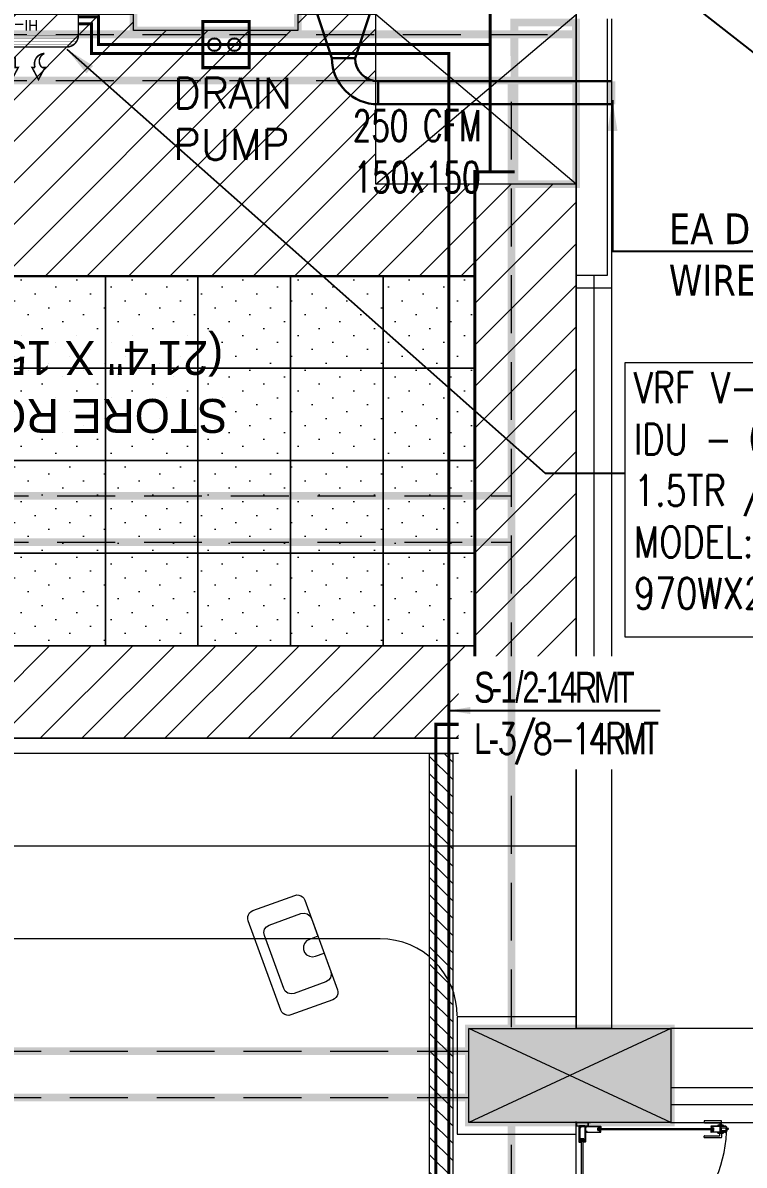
# Model space of a CAD drawing. Header units: millimetres. Extents: x -81374 to 485233, y -39075 to 157313.
# Drawn here: x 45495 to 50171, y 4275 to 11680 of the extents above; entities that cross this region are included whole.
import ezdxf
from ezdxf.enums import TextEntityAlignment as Align

# ---------------------------------------------------------------- set-up
doc = ezdxf.new("R2010")
doc.units = ezdxf.units.MM
doc.linetypes.add('CENTER', pattern=[2, 1.25, -0.25, 0.25, -0.25])
doc.linetypes.add('HIDDEN', pattern=[0.375, 0.25, -0.125])
for name, color, linetype in [('2', 7, 'Continuous'), ('ceilings', 253, 'Continuous'), ('CEN', 252, 'CENTER'), ('Hatch 01_UC', 7, 'Continuous'), ('HVAC-TEXT', 7, 'Continuous'), ('M HVAC DRAIN PIPE', 8, 'Continuous'), ('M-HVAC ELLIPTICAL DUCT', 6, 'Continuous'), ('M-HVAC VRV PIPE', 152, 'Continuous'), ('M-HVAC-SUPPLY AIR DUCT', 4, 'Continuous'), ('M-HVAC-TEXT', 7, 'Continuous'), ('PCE-HVACTEXT', 7, 'Continuous')]:
    doc.layers.add(name, color=color, linetype=linetype)
for name, color, linetype, lineweight in [('CB-AC CABLE TRAY', 213, 'Continuous', 15), ('DRAIN PIPE', 76, 'Continuous', 30), ('G-IMPT', 8, 'Continuous', 5), ('HVAC  SA DUCT', 4, 'Continuous', 30), ('HVAC EA DUCT', 1, 'Continuous', 30), ('M HVAC CFM TEXT', 3, 'Continuous', 30), ('M-HVAC-EQUIP TEXT', 230, 'Continuous', 0), ('MEP HVAC UNITS', 160, 'Continuous', 5), ('VRF -COPPER PIPE', 4, 'Continuous', 9)]:
    doc.layers.add(name, color=color, linetype=linetype, lineweight=lineweight)
doc.layers.add('ceiling', color=7, linetype='Continuous', lineweight=5, true_color=0x560d91)
doc.styles.add('Herbalife_Third Floor - Furniture Layout - 210201$0$CG', font='GOTHIC.TTF')
doc.styles.add('HVAC TEXT', font='Romans.shx', dxfattribs={"width": 0.8, "height": 100})
doc.styles.add('R', font='romans.shx')
doc.styles.add('romans', font='stylu.ttf', dxfattribs={"height": 125})
doc.styles.add('rs', font='romans.shx', dxfattribs={"width": 0.75})
doc.styles.get("Standard").update_dxf_attribs({"font": 'arial.ttf'})
doc.dimstyles.new('GLAZ ALU', dxfattribs={"dimscale": 100, "dimtxt": 2, "dimasz": 1.4, "dimexe": 0.8, "dimexo": 0.8, "dimgap": 0.75, "dimtad": 1, "dimdec": 0, "dimzin": 0, "dimdsep": 46, "dimtxsty": 'rs', "dimcen": 0.09, "dimclrd": 8, "dimclre": 8, "dimclrt": 2, "dimadec": 0, "dimazin": 0, "dimtfac": 1, "dimtdec": 0, "dimtmove": 0, "dimatfit": 3, "dimfxl": 1, "dimtolj": 1, "dimtzin": 0, "dimarcsym": 0})
doc.dimstyles.new('HVAC DIM', dxfattribs={"dimtxt": 100, "dimasz": 200, "dimexe": 50, "dimexo": 50, "dimgap": 50, "dimtad": 1, "dimtoh": 1, "dimdec": 0, "dimzin": 0, "dimdsep": 46, "dimtxsty": 'HVAC TEXT', "dimcen": 50, "dimclrd": 7, "dimclre": 7, "dimclrt": 7, "dimadec": 0, "dimazin": 0, "dimtfac": 1, "dimtdec": 0, "dimtofl": 0, "dimtmove": 0, "dimatfit": 3, "dimfxl": 1, "dimtolj": 1, "dimtzin": 0, "dimarcsym": 0})

# ---------------------------------------------------------------- blocks, each defined once
blk = doc.blocks.new('A$C4A242C7C')
at = {"layer": '2', "color": 6, "linetype": 'Continuous'}
for p, q in [((0, 4), (0, 115.4)), ((0.4, 115.8), (0.6, 115.8)), ((1.4, 115), (13, 115)), ((2, 113), (10.5, 113)), ((2, 4), (2, 113)), ((10.5, 103.9), (10.5, 113)), ((10.6, 103.4), (12.8, 95.2)), ((14, 111.3), (12.5, 111.3)), ((12.5, 104.8), (12.5, 111.3)), ((14, 104.8), (12.5, 104.8)), ((14.8, 103.8), (12.5, 103.8)), ((12.5, 103.8), (14.7, 95.7)), ((13, 115), (13, 112.6)), ((14.7, 112.6), (13, 112.6)), ((14, 110), (14, 111.3)), ((14, 106.1), (14, 104.8)), ((14.3, 109.8), (15, 110)), ((14.3, 106.3), (15, 106.1)), ((14.7, 112.6), (15.2, 110.4)), ((14.7, 95.7), (22.5, 95.7)), ((30.3, 93.7), (14.7, 93.7)), ((14.8, 103.8), (15.2, 105.6)), ((30.3, 95.7), (22.5, 95.7)), ((30.3, 112.6), (29.8, 110.4)), ((30.2, 103.8), (29.8, 105.6)), ((30.7, 109.8), (30, 110)), ((30.7, 106.3), (30, 106.1)), ((30.2, 103.8), (32.5, 103.8)), ((32, 112.6), (30.3, 112.6)), ((32.5, 103.8), (30.3, 95.7)), ((31, 111.3), (32.5, 111.3)), ((31, 110), (31, 111.3)), ((31, 106.1), (31, 104.8)), ((31, 104.8), (32.5, 104.8)), ((32, 115), (32, 112.6)), ((43.6, 115), (32, 115)), ((34.4, 103.4), (32.2, 95.2)), ((32.5, 104.8), (32.5, 111.3)), ((34.5, 113), (43, 113)), ((34.5, 103.9), (34.5, 113)), ((43, 14.2), (43, 113)), ((44.6, 115.8), (44.4, 115.8)), ((45, 11.7), (45, 115.4)), ((4, 2), (41, 2)), ((4, 0), (41, 0)), ((38.5, 8.4), (38.5, 11.7)), ((42.5, 13.7), (40.5, 13.7)), ((40.5, 8.8), (40.5, 11.3)), ((42.5, 6.4), (40.5, 6.4)), ((44, 11.7), (40.9, 11.7)), ((44, 8.4), (40.9, 8.4)), ((43, 4), (43, 5.9)), ((44, 11.6), (44, 11.7)), ((44, 8.4), (44, 8.5)), ((44.4, 11.2), (44.5, 11.2)), ((44.4, 8.9), (44.5, 8.9)), ((45, 4), (45, 8.4))]:
    blk.add_line(p, q, dxfattribs=at)
for centre, radius, start, end in [((0.4, 115.4), 0.4, 90, 180), ((0.6, 115.4), 0.4, 0, 90), ((1.4, 115.4), 0.4, 180, 270), ((12.5, 103.9), 2, 180, 195), ((14.7, 95.7), 2, 195, 270), ((14.2, 110), 0.2, 180, 285), ((14.2, 106.1), 0.2, 75, 180), ((14.8, 110.3), 0.4, 285, 15), ((14.8, 105.7), 0.4, 345, 75), ((30.1, 110.3), 0.4, 165, 255), ((30.1, 105.7), 0.4, 105, 195), ((30.3, 95.7), 2, 270, 345), ((30.8, 110), 0.2, 255, 0), ((30.8, 106.1), 0.2, 0, 105), ((32.5, 103.9), 2, 345, 0), ((43.6, 115.4), 0.4, 270, 0), ((44.4, 115.4), 0.4, 90, 180), ((44.6, 115.4), 0.4, 0, 90), ((4, 4), 4, 180, 270), ((4, 4), 2, 180, 270), ((40.5, 11.7), 2, 90, 180), ((40.5, 8.4), 2, 180, 270), ((40.9, 11.3), 0.4, 90, 180), ((40.9, 8.8), 0.4, 180, 270), ((41, 4), 4, 270, 0), ((41, 4), 2, 270, 0), ((42.5, 14.2), 0.5, 270, 0), ((42.5, 5.9), 0.5, 0, 90), ((44.4, 11.6), 0.4, 180, 270), ((44.4, 8.5), 0.4, 90, 180), ((44.5, 11.7), 0.5, 270, 0), ((44.5, 8.4), 0.5, 0, 90)]:
    blk.add_arc(centre, radius, start, end, dxfattribs=at)
blk = doc.blocks.new('ng')
at = {"layer": 'CEN', "color": 9, "linetype": 'HIDDEN', "lineweight": 0, "ltscale": 1500, "true_color": 0xc7c8ca}
for p, q in [((37748.3, 40475.8), (37748.3, 34885.8)), ((43422.9, 34730.8), (38022.9, 34730.8)), ((43422.9, 34430.8), (38022.9, 34430.8)), ((37748.3, 34275.8), (37748.3, 28139)), ((43504.9, 31130.6), (37748.3, 31130.6)), ((43504.9, 30830.6), (37748.3, 30830.6)), ((54764.2, 28139), (37328.3, 28139)), ((54764.2, 27839), (37328.3, 27839))]:
    blk.add_line(p, q, dxfattribs=at)
at = {"layer": 'CEN', "color": 9, "linetype": 'Continuous', "lineweight": 0, "true_color": 0xc7c8ca}
for p, q in [((36715, 34283.8), (38025.4, 34893.8)), ((36715, 34893.8), (38025.4, 34283.8))]:
    blk.add_line(p, q, dxfattribs=at)
for points in [[(36715, 34893.8), (38025.4, 34893.8), (38025.4, 34283.8), (36715, 34283.8)], [(39134.2, 27814), (40199.2, 27814), (40199.2, 26749), (39134.2, 26749)]]:
    blk.add_lwpolyline(points, close=True, dxfattribs=at)
blk = doc.blocks.new('floor plan 1')
at = {"layer": 'G-IMPT', "ltscale": 500}
h = blk.add_hatch(color=8, dxfattribs=at)
h.dxf.hatch_style = 1
h.paths.add_polyline_path([(8478, -44235.9), (9785.1, -44235.9), (9785.1, -43625.9), (8478, -43625.9)])
h.paths.add_polyline_path([(15185.1, -43553.9), (15955.1, -43553.9), (15955.1, -44323.9), (15185.1, -44323.9)])
at = {"layer": 'G-IMPT', "color": 8, "ltscale": 500}
for p, q in [((9088, -38043.9), (9088, -43633.9)), ((9044.4, -43510.8), (9044.4, -42827.9)), ((9053.1, -42827.9), (9053.1, -43510.8)), ((8146, -43555.9), (8146, -43531.1)), ((8149, -43528.1), (8256.2, -43528.1)), ((8256.2, -43540.3), (8161.2, -43540.3)), ((8259.3, -43531.1), (8259.3, -43537.2)), ((9045.7, -43512.1), (9044.4, -43510.8)), ((9051.8, -43512.1), (9045.7, -43512.1)), ((9053.1, -43510.8), (9051.8, -43512.1)), ((8110.9, -43577.6), (8100.5, -43585.5)), ((8112.2, -43585.5), (8100.5, -43585.5)), ((8100.5, -43585.5), (8100.5, -43588.1)), ((8100.5, -43588.1), (8112.2, -43588.1)), ((8112.2, -43577.6), (8110.9, -43577.6)), ((8112.2, -43574.2), (8114.2, -43574.2)), ((8112.2, -43591.6), (8112.2, -43574.2)), ((8114.2, -43591.6), (8112.2, -43591.6)), ((8114.2, -43599), (8114.2, -43566.7)), ((8114.2, -43574.2), (8114.2, -43591.6)), ((8114.2, -43575), (8115.5, -43575)), ((8114.2, -43590.7), (8114.2, -43575)), ((8115.5, -43590.7), (8114.2, -43590.7)), ((8115.5, -43575), (8115.5, -43590.7)), ((8147.7, -43575.9), (8115.5, -43575.9)), ((8115.5, -43575.9), (8115.5, -43589.9)), ((8115.5, -43589.9), (8147.7, -43589.9)), ((8115.9, -43599), (8115.9, -43566.7)), ((8117.6, -43563.3), (8121.4, -43563.3)), ((8117.6, -43565), (8119.3, -43565)), ((8117.6, -43600.7), (8212.6, -43600.7)), ((8117.6, -43602.5), (8214.7, -43602.5)), ((8119.7, -43565.4), (8119.7, -43567.2)), ((8121.4, -43564.1), (8121.5, -43564.1)), ((8121.4, -43564.1), (8121.4, -43566.8)), ((8121.4, -43568.9), (8124.3, -43568.9)), ((8122.2, -43562.2), (8121.6, -43559.9)), ((8121.8, -43567.2), (8124, -43567.2)), ((8121.9, -43563.8), (8121.9, -43563.7)), ((8122.4, -43562.2), (8122, -43559.9)), ((8123.4, -43562.2), (8122.2, -43562.2)), ((8122.2, -43567), (8122.2, -43562.2)), ((8123.4, -43563.8), (8122.2, -43563.8)), ((8123.4, -43565.4), (8122.2, -43565.4)), ((8123.4, -43567), (8122.2, -43567)), ((8122.6, -43562.2), (8122.4, -43559.9)), ((8122.8, -43562.2), (8122.8, -43559.9)), ((8123, -43562.2), (8123.2, -43559.9)), ((8123.2, -43562.2), (8123.6, -43559.9)), ((8123.4, -43562.2), (8124, -43559.9)), ((8123.4, -43567), (8123.4, -43562.2)), ((8123.9, -43563.8), (8123.9, -43563.7)), ((8124.2, -43564.1), (8124.3, -43564.1)), ((8124.3, -43563.3), (8214.7, -43563.3)), ((8124.3, -43564.1), (8124.3, -43566.8)), ((8126, -43565.4), (8126, -43567.2)), ((8126.5, -43565), (8212.6, -43565)), ((8133.8, -43563.3), (8133.8, -43559)), ((8133.8, -43602.5), (8133.8, -43606.7)), ((8136.8, -43555.9), (8167.3, -43555.9)), ((8136.8, -43609.8), (8167.3, -43609.8)), ((8146, -43609.8), (8146, -43634.6)), ((8156.4, -43563.3), (8147.7, -43563.3)), ((8147.7, -43563.3), (8147.7, -43602.5)), ((8147.7, -43589.9), (8147.7, -43575.9)), ((8147.7, -43602.5), (8156.4, -43602.5)), ((8156.4, -43602.5), (8156.4, -43563.3)), ((8158.2, -43543.3), (8158.2, -43555.9)), ((8158.2, -43622.4), (8158.2, -43609.8)), ((8170.4, -43559), (8170.4, -43563.3)), ((8170.4, -43606.7), (8170.4, -43602.5)), ((8195.8, -43576.1), (8195.8, -43589.7)), ((8204.2, -43572.5), (8197.1, -43574.4)), ((8204.2, -43593.3), (8197.1, -43591.3)), ((8204.6, -43574.2), (8197.6, -43576.1)), ((8197.6, -43576.1), (8197.6, -43582.9)), ((8197.6, -43589.7), (8197.6, -43582.9)), ((8204.6, -43591.5), (8197.6, -43589.7)), ((8205.9, -43578.5), (8204.5, -43579.8)), ((8204.5, -43579.8), (8204.5, -43585.9)), ((8204.5, -43582.9), (8938.8, -43582.9)), ((8204.5, -43585.9), (8205.9, -43587.2)), ((8204.6, -43576.1), (8204.6, -43574.2)), ((8204.6, -43576.1), (8206.2, -43576.5)), ((8204.6, -43589.6), (8206.2, -43589.2)), ((8204.6, -43589.6), (8204.6, -43591.5)), ((8204.7, -43572.4), (8212.6, -43572.4)), ((8204.7, -43593.3), (8212.6, -43593.3)), ((8205.4, -43575.5), (8205.4, -43574.2)), ((8205.4, -43574.2), (8211.1, -43574.2)), ((8206.6, -43575.5), (8205.4, -43575.5)), ((8205.4, -43590.3), (8205.4, -43591.6)), ((8206.6, -43590.3), (8205.4, -43590.3)), ((8205.4, -43591.6), (8211.1, -43591.6)), ((8205.9, -43578.5), (8937.5, -43578.5)), ((8937.5, -43587.2), (8205.9, -43587.2)), ((8206.7, -43575.7), (8206.6, -43576.3)), ((8206.7, -43590.1), (8206.6, -43589.4)), ((8209.8, -43575.7), (8210, -43576.3)), ((8209.8, -43590.1), (8210, -43589.4)), ((8210, -43575.5), (8211.1, -43575.5)), ((8210, -43590.3), (8211.1, -43590.3)), ((8212.3, -43576), (8210.4, -43576.5)), ((8212.3, -43589.7), (8210.4, -43589.2)), ((8211.1, -43575.5), (8211.1, -43574.2)), ((8211.1, -43590.3), (8211.1, -43591.6)), ((8212.3, -43574.6), (8212.3, -43576)), ((8214.4, -43574.6), (8212.3, -43574.6)), ((8212.3, -43589.7), (8212.3, -43591.1)), ((8214.4, -43591.1), (8212.3, -43591.1)), ((8212.6, -43572.4), (8212.6, -43565)), ((8212.6, -43600.7), (8212.6, -43593.3)), ((8214.4, -43564.5), (8214.4, -43574.6)), ((8214.4, -43601.3), (8214.4, -43591.1)), ((8215.1, -43563.6), (8215.1, -43563.8)), ((8215.1, -43602.1), (8215.1, -43601.9)), ((8928.2, -43563.6), (8928.2, -43563.8)), ((8928.2, -43602.1), (8928.2, -43601.9)), ((9019, -43563.3), (8928.6, -43563.3)), ((9025.7, -43602.5), (8928.6, -43602.5)), ((8928.9, -43564.5), (8928.9, -43574.6)), ((8928.9, -43574.6), (8931, -43574.6)), ((8928.9, -43591.1), (8931, -43591.1)), ((8928.9, -43601.3), (8928.9, -43591.1)), ((8930.7, -43572.4), (8930.7, -43565)), ((9016.8, -43565), (8930.7, -43565)), ((8938.6, -43572.4), (8930.7, -43572.4)), ((8930.7, -43600.7), (8930.7, -43593.3)), ((8938.6, -43593.3), (8930.7, -43593.3)), ((9025.7, -43600.7), (8930.7, -43600.7)), ((8931, -43574.6), (8931, -43576)), ((8931, -43576), (8932.9, -43576.5)), ((8931, -43589.7), (8932.9, -43589.2)), ((8931, -43589.7), (8931, -43591.1)), ((8932.2, -43575.5), (8932.2, -43574.2)), ((8937.9, -43574.2), (8932.2, -43574.2)), ((8933.3, -43575.5), (8932.2, -43575.5)), ((8933.3, -43590.3), (8932.2, -43590.3)), ((8932.2, -43590.3), (8932.2, -43591.6)), ((8937.9, -43591.6), (8932.2, -43591.6)), ((8933.5, -43575.7), (8933.3, -43576.3)), ((8933.5, -43590.1), (8933.3, -43589.4)), ((8936.6, -43575.7), (8936.7, -43576.3)), ((8936.6, -43590.1), (8936.7, -43589.4)), ((8936.7, -43575.5), (8937.9, -43575.5)), ((8936.7, -43590.3), (8937.9, -43590.3)), ((8938.7, -43576.1), (8937.2, -43576.5)), ((8938.7, -43589.6), (8937.2, -43589.2)), ((8937.5, -43578.5), (8938.8, -43579.8)), ((8938.8, -43585.9), (8937.5, -43587.2)), ((8937.9, -43575.5), (8937.9, -43574.2)), ((8937.9, -43590.3), (8937.9, -43591.6)), ((8938.7, -43576.1), (8938.7, -43574.2)), ((8938.7, -43574.2), (8945.8, -43576.1)), ((8938.7, -43589.6), (8938.7, -43591.5)), ((8938.7, -43591.5), (8945.8, -43589.7)), ((8938.8, -43579.8), (8938.8, -43585.9)), ((8939.1, -43572.5), (8946.2, -43574.4)), ((8939.1, -43593.3), (8946.2, -43591.3)), ((8945.8, -43576.1), (8945.8, -43582.9)), ((8945.8, -43589.7), (8945.8, -43582.9)), ((8947.5, -43576.1), (8947.5, -43589.7)), ((9088, -43604.1), (9009.5, -43604.1)), ((9009.5, -43604.1), (9009.5, -43625.9)), ((9086.2, -43605.8), (9011.3, -43605.8)), ((9011.3, -43605.8), (9011.3, -43624.1)), ((9017.3, -43565.4), (9017.3, -43567.2)), ((9019.1, -43564.1), (9019, -43564.1)), ((9019, -43564.1), (9019, -43566.8)), ((9021.9, -43568.9), (9019, -43568.9)), ((9019.9, -43562.2), (9019.2, -43559.9)), ((9019.4, -43563.8), (9019.4, -43563.7)), ((9021.5, -43567.2), (9019.4, -43567.2)), ((9020.1, -43562.2), (9019.6, -43559.9)), ((9019.9, -43562.2), (9021, -43562.2)), ((9019.9, -43567), (9019.9, -43562.2)), ((9019.9, -43563.8), (9021, -43563.8)), ((9019.9, -43565.4), (9021, -43565.4)), ((9019.9, -43567), (9021, -43567)), ((9020.2, -43562.2), (9020, -43559.9)), ((9020.4, -43562.2), (9020.4, -43559.9)), ((9020.6, -43562.2), (9020.9, -43559.9)), ((9020.8, -43562.2), (9021.3, -43559.9)), ((9021, -43562.2), (9021.7, -43559.9)), ((9021, -43567), (9021, -43562.2)), ((9021.4, -43563.8), (9021.4, -43563.7)), ((9021.9, -43564.1), (9021.8, -43564.1)), ((9025.7, -43563.3), (9021.9, -43563.3)), ((9021.9, -43564.1), (9021.9, -43566.8)), ((9023.6, -43565.4), (9023.6, -43567.2)), ((9025.7, -43565), (9024.1, -43565)), ((9067.5, -43604.1), (9024.7, -43604.1)), ((9026, -43602.5), (9067.5, -43602.5)), ((9027.4, -43599), (9027.4, -43566.7)), ((9029.2, -43599), (9029.2, -43566.7)), ((9064.6, -43593.2), (9064.6, -43594.3)), ((9064.6, -43593.2), (9069.5, -43593.2)), ((9064.6, -43594.3), (9069.5, -43594.3)), ((9066.2, -43593.2), (9066.2, -43594.3)), ((9067.5, -43602.5), (9067.5, -43604.1)), ((9067.8, -43593.2), (9067.8, -43594.3)), ((9069.5, -43593.2), (9071.7, -43592.5)), ((9069.5, -43593.4), (9071.7, -43592.9)), ((9069.5, -43593.2), (9069.5, -43594.3)), ((9069.5, -43593.6), (9071.7, -43593.3)), ((9069.5, -43593.8), (9071.7, -43593.8)), ((9069.5, -43594), (9071.7, -43594.2)), ((9069.5, -43594.1), (9071.7, -43594.6)), ((9069.5, -43594.3), (9071.7, -43595)), ((9086.2, -43624.1), (9086.2, -43605.8)), ((9860.1, -43550.9), (9088, -43550.9)), ((9088, -43625.9), (9088, -43604.1)), ((9860.1, -44310.9), (9860.1, -43550.9)), ((8149, -43637.7), (8256.2, -43637.7)), ((8256.2, -43625.5), (8161.2, -43625.5)), ((8259.3, -43634.6), (8259.3, -43628.5)), ((9088, -43625.9), (8996.5, -43625.9)), ((9009.5, -43625.9), (9088, -43625.9)), ((9011.3, -43624.1), (9086.2, -43624.1)), ((8859.2, -44235.9), (9088, -44235.9)), ((8859.2, -46117.7), (8859.2, -44235.9)), ((9088, -44235.9), (9088, -46117.7)), ((9088, -44310.9), (9860.1, -44310.9)), ((10667, -44422.7), (10937.8, -44324.1)), ((10937.8, -44324.1), (10950.7, -44321.2)), ((10950.7, -44321.2), (10963.9, -44321.8)), ((10963.9, -44321.8), (10976.5, -44325.8)), ((10976.5, -44325.8), (10987.7, -44332.9)), ((10987.7, -44332.9), (10996.7, -44342.7)), ((10996.7, -44342.7), (11002.8, -44354.4)), ((11002.8, -44354.4), (11214.1, -44935)), ((10645.5, -44437.7), (10655.2, -44428.8)), ((10655.2, -44428.8), (10667, -44422.7)), ((10633.8, -44474.8), (10634.4, -44461.5)), ((10636.7, -44487.7), (10633.8, -44474.8)), ((10634.4, -44461.5), (10638.4, -44448.9)), ((10848, -45068.3), (10636.7, -44487.7)), ((10638.4, -44448.9), (10645.5, -44437.7)), ((10711.5, -44538.1), (10916.6, -44463.4)), ((10916.6, -44463.4), (10937.1, -44460.2)), ((10937.1, -44460.2), (10957.2, -44465.2)), ((10957.2, -44465.2), (10974, -44477.4)), ((10974, -44477.4), (10984.7, -44495.1)), ((10984.7, -44495.1), (11109.8, -44838.8)), ((10676.6, -44585.6), (10681.6, -44565.5)), ((10681.6, -44565.5), (10693.8, -44548.8)), ((10693.8, -44548.8), (10711.5, -44538.1)), ((10679.8, -44606.1), (10676.6, -44585.6)), ((10722.8, -44724.3), (10679.8, -44606.1)), ((10778.2, -44704.1), (10722.8, -44724.3)), ((10798.2, -44700.6), (10778.2, -44704.1)), ((10818.2, -44704.1), (10798.2, -44700.6)), ((10835.7, -44714.2), (10818.2, -44704.1)), ((10848.7, -44729.8), (10835.7, -44714.2)), ((10835.7, -44803.7), (10848.7, -44788.1)), ((10855.7, -44748.8), (10848.7, -44729.8)), ((10848.7, -44788.1), (10855.7, -44769.1)), ((10855.7, -44769.1), (10855.7, -44748.8)), ((10360.1, -44817.7), (15110.1, -44817.7)), ((10762.7, -44834), (10818.2, -44813.8)), ((10804.9, -44949.8), (10762.7, -44834)), ((10818.2, -44813.8), (10835.7, -44803.7)), ((11113, -44859.3), (11108, -44879.5)), ((11109.8, -44838.8), (11113, -44859.3)), ((11078.1, -44906.9), (10872.9, -44981.6)), ((11095.8, -44896.2), (11078.1, -44906.9)), ((11108, -44879.5), (11095.8, -44896.2)), ((11214.1, -44935), (11217, -44947.9)), ((11217, -44947.9), (11216.4, -44961.2)), ((10815.6, -44967.5), (10804.9, -44949.8)), ((10804.9, -44949.8), (10804.9, -44949.8)), ((10832.3, -44979.8), (10815.6, -44967.5)), ((10852.5, -44984.7), (10832.3, -44979.8)), ((10872.9, -44981.6), (10852.5, -44984.7)), ((11183.8, -45000), (10913, -45098.6)), ((11195.5, -44993.9), (11183.8, -45000)), ((11183.8, -45000), (11183.8, -45000)), ((11205.3, -44985), (11195.5, -44993.9)), ((11212.4, -44973.8), (11205.3, -44985)), ((11216.4, -44961.2), (11212.4, -44973.8)), ((10854.1, -45080), (10848, -45068.3)), ((10863, -45089.8), (10854.1, -45080)), ((10874.2, -45096.9), (10863, -45089.8)), ((10886.8, -45100.9), (10874.2, -45096.9)), ((10900.1, -45101.5), (10886.8, -45100.9)), ((10913, -45098.6), (10900.1, -45101.5)), ((9088, -45417.7), (14610.1, -45417.7)), ((9088, -46017.7), (15583, -46017.7)), ((9088, -46117.7), (8859.2, -46117.7)), ((9088, -46117.7), (15583, -46117.7)), ((8888, -50780.7), (8888, -49117.7)), ((8888, -49117.7), (9088, -49117.7)), ((9088, -49117.7), (9088, -50809.4)), ((9088, -49709.4), (10388, -50809.4)), ((10388, -49709.4), (9088, -50809.4)), ((9088, -50809.4), (9088, -49709.4)), ((9088, -49709.4), (10388, -49709.4)), ((10388, -49709.4), (10388, -50809.4))]:
    blk.add_line(p, q, dxfattribs=at)
at = {"layer": 'G-IMPT', "linetype": 'Continuous'}
for p, q in [((8478, -43625.9), (7334.2, -43625.9)), ((7334.2, -43740.3), (8478, -43740.3)), ((8478, -43854.6), (7334.2, -43854.6)), ((7334.2, -44235.9), (8478, -44235.9)), ((8859.2, -50780.7), (8859.2, -44235.9)), ((8859.2, -44235.9), (9088, -44235.9)), ((8973.6, -49117.7), (8973.6, -46117.7)), ((8973.6, -49117.7), (8973.6, -46117.7)), ((8859.2, -46635.9), (9088, -46635.9)), ((8859.2, -47835.9), (9088, -47835.9)), ((8859.2, -49035.9), (9088, -49035.9))]:
    blk.add_line(p, q, dxfattribs=at)
at = {"layer": 'G-IMPT', "color": 55, "linetype": 'Continuous', "true_color": 0xb49f4b}
for p, q in [((8859.2, -50780.7), (8859.2, -44235.9)), ((9088, -51009.4), (9088, -44235.9)), ((9088, -51009.4), (9088, -44235.9))]:
    blk.add_line(p, q, dxfattribs=at)
at = {"layer": 'G-IMPT', "color": 8, "ltscale": 500}
for centre, radius, start, end in [((8982.7, -43604.2), 869.8, 86.50588, 177.18151), ((8149, -43531.1), 3.05, 90, 180), ((8161.2, -43543.3), 3.05, 90, 180), ((8256.2, -43531.1), 3.05, 0, 90), ((8256.2, -43537.2), 3.05, 270, 0), ((8117.6, -43566.7), 3.49, 90, 180), ((8117.6, -43599), 3.49, 180, 270), ((8117.6, -43566.7), 1.74, 90, 180), ((8117.6, -43599), 1.74, 180, 270), ((8119.3, -43565.4), 0.436, 0, 90), ((8121.4, -43567.2), 1.74, 180, 270), ((8121.4, -43563.7), 0.436, 0, 90), ((8121.8, -43566.8), 0.349, 180, 270), ((8121.5, -43563.8), 0.349, 270, 0), ((8124.3, -43563.7), 0.436, 90, 180), ((8124.2, -43563.8), 0.349, 180, 270), ((8124, -43566.8), 0.349, 270, 0), ((8124.3, -43567.2), 1.74, 270, 0), ((8126.5, -43565.4), 0.436, 90, 180), ((8136.8, -43559), 3.05, 90, 180), ((8136.8, -43606.7), 3.05, 180, 270), ((8167.3, -43559), 3.05, 0, 90), ((8167.3, -43606.7), 3.05, 270, 360), ((8197.6, -43576.1), 1.74, 105, 180), ((8197.6, -43589.7), 1.74, 180, 255), ((8204.7, -43574.2), 1.74, 90, 105), ((8204.7, -43591.6), 1.74, 255, 270), ((8206.2, -43576.2), 0.349, 255, 345), ((8206.2, -43589.5), 0.349, 15, 105), ((8206.6, -43575.6), 0.174, 345, 90), ((8206.6, -43590.1), 0.174, 270, 15), ((8210, -43575.6), 0.174, 90, 195), ((8210, -43590.1), 0.174, 165, 270), ((8210.3, -43576.2), 0.349, 195, 285), ((8210.3, -43589.5), 0.349, 75, 165), ((8214.7, -43564.5), 0.349, 90, 180), ((8214.7, -43601.3), 0.349, 180, 270), ((8214.7, -43563.6), 0.349, 0, 90), ((8214.7, -43563.8), 0.349, 270, 0), ((8214.7, -43601.9), 0.349, 0, 90), ((8214.7, -43602.1), 0.349, 270, 0), ((8928.6, -43563.6), 0.349, 90, 180), ((8928.6, -43563.8), 0.349, 180, 270), ((8928.6, -43601.9), 0.349, 90, 180), ((8928.6, -43602.1), 0.349, 180, 270), ((8928.6, -43564.5), 0.349, 0, 90), ((8928.6, -43601.3), 0.349, 270, 0), ((8933, -43576.2), 0.349, 255, 345), ((8933, -43589.5), 0.349, 15, 105), ((8933.3, -43575.6), 0.174, 345, 90), ((8933.3, -43590.1), 0.174, 270, 15), ((8936.7, -43575.6), 0.174, 90, 195), ((8936.7, -43590.1), 0.174, 165, 270), ((8937.1, -43576.2), 0.349, 195, 285), ((8937.1, -43589.5), 0.349, 75, 165), ((8938.6, -43574.2), 1.74, 75, 90), ((8938.6, -43591.6), 1.74, 270, 285), ((8945.8, -43576.1), 1.74, 0, 75), ((8945.8, -43589.7), 1.74, 285, 0), ((9016.8, -43565.4), 0.436, 0, 90), ((9019, -43567.2), 1.74, 180, 270), ((9019, -43563.7), 0.436, 0, 90), ((9019.4, -43566.8), 0.349, 180, 270), ((9019.1, -43563.8), 0.349, 270, 0), ((9021.9, -43563.7), 0.436, 90, 180), ((9021.8, -43563.8), 0.349, 180, 270), ((9021.5, -43566.8), 0.349, 270, 0), ((9021.9, -43567.2), 1.74, 270, 0), ((9024.1, -43565.4), 0.436, 90, 180), ((9025.7, -43566.7), 3.49, 0, 90), ((9025.7, -43566.7), 1.74, 0, 90), ((9025.7, -43599), 3.49, 270, 0), ((9025.7, -43599), 1.74, 270, 0), ((8149, -43634.6), 3.05, 180, 270), ((8161.2, -43622.4), 3.05, 180, 270), ((8256.2, -43628.5), 3.05, 0, 90), ((8256.2, -43634.6), 3.05, 270, 0), ((10360.1, -44317.7), 500, 180, 270)]:
    blk.add_arc(centre, radius, start, end, dxfattribs=at)
at = {"layer": 'G-IMPT', "color": 8, "ltscale": 500, "extrusion": (0, 0, -1)}
blk.add_arc((-9022.1, -43600.8), 4.19, 231.79369, 203.45626, dxfattribs=at)
at = {"layer": 'G-IMPT', "color": 8, "ltscale": 500}
for points in [[(8208.5, -43578.2), (8207.8, -43576.9), (8208.5, -43576.9), (8208.7, -43577.5)], [(8208.5, -43587.6), (8207.8, -43588.8), (8208.5, -43588.8), (8208.7, -43588.2)], [(8208.7, -43577.5), (8208.5, -43576.9), (8209.5, -43576.8), (8209.5, -43577.5)], [(8208.7, -43588.2), (8208.5, -43588.8), (8209.5, -43588.9), (8209.5, -43588.2)], [(8209.5, -43577.5), (8209.5, -43576.8), (8209.8, -43576.1), (8209.8, -43578.2)], [(8209.5, -43588.2), (8209.5, -43588.9), (8209.8, -43589.6), (8209.8, -43587.6)], [(8209.8, -43578.2), (8209.8, -43576.1), (8210, -43576.8), (8210.2, -43577.6)], [(8209.8, -43587.6), (8209.8, -43589.6), (8210, -43588.9), (8210.2, -43588.2)], [(8210.2, -43577.6), (8210, -43576.8), (8210.7, -43576.7), (8210.7, -43577.6)], [(8210.2, -43588.2), (8210, -43588.9), (8210.7, -43589), (8210.7, -43588.1)], [(8210.7, -43577.6), (8210.7, -43576.7), (8210.8, -43576.7), (8211, -43578.3)], [(8210.7, -43588.1), (8210.7, -43589), (8210.8, -43589), (8211, -43587.5)], [(8211, -43578.3), (8210.8, -43576.7), (8211.2, -43576.7), (8211.4, -43577.6)], [(8211, -43587.5), (8210.8, -43589), (8211.2, -43589), (8211.4, -43588.1)], [(8211.4, -43577.6), (8211.2, -43576.7), (8212.9, -43576.6), (8213.5, -43577.7)], [(8211.4, -43588.1), (8211.2, -43589), (8212.9, -43589.2), (8213.5, -43588)], [(8213.5, -43577.7), (8212.9, -43576.6), (8213.3, -43574.6), (8213.8, -43578.6)], [(8213.5, -43588), (8212.9, -43589.2), (8213.3, -43591.1), (8213.8, -43587.1)], [(8213.8, -43578.6), (8213.3, -43574.6), (8214.4, -43574.6), (8214.7, -43578.6)], [(8213.8, -43587.1), (8213.3, -43591.1), (8214.4, -43591.1), (8214.7, -43587.1)], [(8929.5, -43578.6), (8930, -43574.6), (8928.9, -43574.6), (8928.6, -43578.6)], [(8929.5, -43587.1), (8930, -43591.1), (8928.9, -43591.1), (8928.6, -43587.1)], [(8929.8, -43577.7), (8930.4, -43576.6), (8930, -43574.6), (8929.5, -43578.6)], [(8929.8, -43588), (8930.4, -43589.2), (8930, -43591.1), (8929.5, -43587.1)], [(8931.9, -43577.6), (8932.1, -43576.7), (8930.4, -43576.6), (8929.8, -43577.7)], [(8931.9, -43588.1), (8932.1, -43589), (8930.4, -43589.2), (8929.8, -43588)], [(8932.3, -43578.3), (8932.5, -43576.7), (8932.1, -43576.7), (8931.9, -43577.6)], [(8932.3, -43587.5), (8932.5, -43589), (8932.1, -43589), (8931.9, -43588.1)], [(8932.6, -43577.6), (8932.7, -43576.7), (8932.5, -43576.7), (8932.3, -43578.3)], [(8932.6, -43588.1), (8932.7, -43589), (8932.5, -43589), (8932.3, -43587.5)], [(8933.2, -43577.6), (8933.3, -43576.8), (8932.7, -43576.7), (8932.6, -43577.6)], [(8933.2, -43588.2), (8933.3, -43588.9), (8932.7, -43589), (8932.6, -43588.1)], [(8933.5, -43578.2), (8933.6, -43576.1), (8933.3, -43576.8), (8933.2, -43577.6)], [(8933.5, -43587.6), (8933.6, -43589.6), (8933.3, -43588.9), (8933.2, -43588.2)], [(8933.8, -43577.5), (8933.8, -43576.8), (8933.6, -43576.1), (8933.5, -43578.2)], [(8933.8, -43588.2), (8933.8, -43588.9), (8933.6, -43589.6), (8933.5, -43587.6)], [(8934.6, -43577.5), (8934.9, -43576.9), (8933.8, -43576.8), (8933.8, -43577.5)], [(8934.6, -43588.2), (8934.9, -43588.8), (8933.8, -43588.9), (8933.8, -43588.2)], [(8934.8, -43578.2), (8935.5, -43576.9), (8934.9, -43576.9), (8934.6, -43577.5)], [(8934.8, -43587.6), (8935.5, -43588.8), (8934.9, -43588.8), (8934.6, -43588.2)]]:
    blk.add_3dface(points, dxfattribs=at)
at = {"layer": 'CEN', "linetype": 'Continuous'}
blk.add_blockref('ng', (-28240.4, -78519.6), dxfattribs=at)
at = {"layer": 'G-IMPT', "color": 8, "ltscale": 500, "xscale": 0.8714285714356672, "yscale": 0.8714285714356672, "zscale": 0.8714285714356672}
blk.add_blockref('A$C4A242C7C', (9029.2, -43602.5), dxfattribs=at)
at = {"layer": 'G-IMPT', "color": 8, "ltscale": 500, "style": 'Herbalife_Third Floor - Furniture Layout - 210201$0$CG'}
for s, p in [('STORE ROOM', (11346.1, -48317.1)), ('(21\'4" X 15\'9")', (11376.2, -48693.5))]:
    blk.add_text(s, height=220, dxfattribs=at).set_placement(p)
at = {"layer": 'G-IMPT', "color": 8, "ltscale": 500}
for rotation, p in [(359.99915, (39680.6, -4989.6, 0)), (359.99915, (35886.7, -10139.3, 0)), (270.00085, (28873.3, -20643.5, 0)), (359.99915, (11975.3, -26935.4, 0)), (359.99915, (15267.6, -26935.4, 0)), (359.99915, (26686.3, -26987.7, 0)), (270.00085, (15861.1, -28615, 0)), (89.99915, (23697.8, -33300.6, 0)), (89.99915, (23597.9, -35337.7, 0)), (89.99915, (23597.9, -37388.3, 0)), (359.99915, (13750.4, -37781.5, 0)), (89.99915, (23697.8, -40746.8, 0)), (89.99915, (23597.8, -44302.5, 0)), (89.99915, (23597.8, -46399.1, 0)), (89.99915, (23697.8, -48339.8, 0)), (89.99915, (23697.8, -54280, 0)), (359.99915, (27418.1, -55702.4, 0)), (89.99915, (9671.9, -65856.5, 0)), (359.99915, (4684.1, -67403.4, 0)), (359.99915, (8737.2, -67403.4, 0))]:
    blk.add_attdef('PARTITIONTYPE', text='', height=200, rotation=rotation, dxfattribs=at).set_placement(p, align=Align.MIDDLE_CENTER)
mesh = blk.add_polyface(dxfattribs=at)
corners = [(9044.5, -43501.9), (9040.5, -43502.3), (9040.5, -43503.4), (9044.5, -43502.9)]
mesh.append_faces([[corners[k] for k in face] for face in [(3, 2, 1, 0)]], dxfattribs={"color": 8})
mesh = blk.add_polyface(dxfattribs=at)
corners = [(9044.5, -43502.9), (9040.5, -43503.4), (9042.5, -43503.7), (9043.6, -43503.1)]
mesh.append_faces([[corners[k] for k in face] for face in [(3, 2, 1, 0)]], dxfattribs={"color": 8})
mesh = blk.add_polyface(dxfattribs=at)
corners = [(9043.5, -43506.5), (9042.7, -43506.6), (9042, -43506.9), (9044.1, -43506.8)]
mesh.append_faces([[corners[k] for k in face] for face in [(3, 2, 1, 0)]], dxfattribs={"color": 8})
mesh = blk.add_polyface(dxfattribs=at)
corners = [(9044.1, -43506.8), (9042, -43506.9), (9042.7, -43507.1), (9043.4, -43507.1)]
mesh.append_faces([[corners[k] for k in face] for face in [(3, 2, 1, 0)]], dxfattribs={"color": 8})
mesh = blk.add_polyface(dxfattribs=at)
corners = [(9043.6, -43503.1), (9042.5, -43503.7), (9042.6, -43505.4), (9043.5, -43505.2)]
mesh.append_faces([[corners[k] for k in face] for face in [(3, 2, 1, 0)]], dxfattribs={"color": 8})
mesh = blk.add_polyface(dxfattribs=at)
corners = [(9043.5, -43505.2), (9042.6, -43505.4), (9042.6, -43505.8), (9044.2, -43505.6)]
mesh.append_faces([[corners[k] for k in face] for face in [(3, 2, 1, 0)]], dxfattribs={"color": 8})
mesh = blk.add_polyface(dxfattribs=at)
corners = [(9044.2, -43505.6), (9042.6, -43505.8), (9042.6, -43506), (9043.5, -43505.9)]
mesh.append_faces([[corners[k] for k in face] for face in [(3, 2, 1, 0)]], dxfattribs={"color": 8})
mesh = blk.add_polyface(dxfattribs=at)
corners = [(9043.5, -43505.9), (9042.6, -43506), (9042.7, -43506.6), (9043.5, -43506.5)]
mesh.append_faces([[corners[k] for k in face] for face in [(3, 2, 1, 0)]], dxfattribs={"color": 8})
mesh = blk.add_polyface(dxfattribs=at)
corners = [(9043.4, -43507.1), (9042.7, -43507.1), (9042.8, -43508.2), (9043.4, -43507.9)]
mesh.append_faces([[corners[k] for k in face] for face in [(3, 2, 1, 0)]], dxfattribs={"color": 8})
mesh = blk.add_polyface(dxfattribs=at)
corners = [(9043.4, -43507.9), (9042.8, -43508.2), (9042.8, -43508.8), (9044.1, -43508.1)]
mesh.append_faces([[corners[k] for k in face] for face in [(3, 2, 1, 0)]], dxfattribs={"color": 8})
mesh = blk.add_polyface(dxfattribs=at)
corners = [(9053, -43501.9), (9057, -43502.3), (9057, -43503.4), (9053, -43502.9)]
mesh.append_faces([[corners[k] for k in face] for face in [(0, 1, 2, 3)]], dxfattribs={"color": 8})
mesh = blk.add_polyface(dxfattribs=at)
corners = [(9053, -43502.9), (9057, -43503.4), (9055.1, -43503.7), (9053.9, -43503.1)]
mesh.append_faces([[corners[k] for k in face] for face in [(0, 1, 2, 3)]], dxfattribs={"color": 8})
mesh = blk.add_polyface(dxfattribs=at)
corners = [(9054, -43505.2), (9054.9, -43505.4), (9054.9, -43505.8), (9053.4, -43505.6)]
mesh.append_faces([[corners[k] for k in face] for face in [(0, 1, 2, 3)]], dxfattribs={"color": 8})
mesh = blk.add_polyface(dxfattribs=at)
corners = [(9053.4, -43505.6), (9054.9, -43505.8), (9054.9, -43506), (9054, -43505.9)]
mesh.append_faces([[corners[k] for k in face] for face in [(0, 1, 2, 3)]], dxfattribs={"color": 8})
mesh = blk.add_polyface(dxfattribs=at)
corners = [(9054.1, -43506.5), (9054.8, -43506.6), (9055.5, -43506.9), (9053.5, -43506.8)]
mesh.append_faces([[corners[k] for k in face] for face in [(0, 1, 2, 3)]], dxfattribs={"color": 8})
mesh = blk.add_polyface(dxfattribs=at)
corners = [(9053.5, -43506.8), (9055.5, -43506.9), (9054.8, -43507.1), (9054.1, -43507.1)]
mesh.append_faces([[corners[k] for k in face] for face in [(0, 1, 2, 3)]], dxfattribs={"color": 8})
mesh = blk.add_polyface(dxfattribs=at)
corners = [(9054.1, -43507.9), (9054.7, -43508.2), (9054.7, -43508.8), (9053.5, -43508.1)]
mesh.append_faces([[corners[k] for k in face] for face in [(0, 1, 2, 3)]], dxfattribs={"color": 8})
mesh = blk.add_polyface(dxfattribs=at)
corners = [(9053.9, -43503.1), (9055.1, -43503.7), (9054.9, -43505.4), (9054, -43505.2)]
mesh.append_faces([[corners[k] for k in face] for face in [(0, 1, 2, 3)]], dxfattribs={"color": 8})
mesh = blk.add_polyface(dxfattribs=at)
corners = [(9054, -43505.9), (9054.9, -43506), (9054.8, -43506.6), (9054.1, -43506.5)]
mesh.append_faces([[corners[k] for k in face] for face in [(0, 1, 2, 3)]], dxfattribs={"color": 8})
mesh = blk.add_polyface(dxfattribs=at)
corners = [(9054.1, -43507.1), (9054.8, -43507.1), (9054.7, -43508.2), (9054.1, -43507.9)]
mesh.append_faces([[corners[k] for k in face] for face in [(0, 1, 2, 3)]], dxfattribs={"color": 8})
blk = doc.blocks.new('GRID')
at = {"layer": 'ceilings', "lineweight": 5, "transparency": 33554597}
h = blk.add_hatch(dxfattribs=at)
h.set_pattern_fill('DOTS', color=8, scale=80, angle=45)
h.paths.add_polyline_path([(56229.9, 61282.6), (56229.9, 61882.6), (56829.9, 61882.6), (56829.9, 61282.6)])
at = {"layer": 'ceilings', "color": 8, "lineweight": 5}
blk.add_lwpolyline([(56229.9, 61282.6), (56229.9, 61882.6), (56829.9, 61882.6), (56829.9, 61282.6)], close=True, dxfattribs=at)
blk = doc.blocks.new('*U135')
at = {"layer": 'CB-AC CABLE TRAY', "true_color": 0xa953a0}
h = blk.add_hatch(dxfattribs=at)
h.set_pattern_fill('ANSI31', color=215, scale=25)
h.set_pattern_definition([(45, (-898887.44, 1102758.81), (-56.1266008, 56.1266008), [])])
h.paths.add_polyline_path([(-88704.9, -150.4), (-88704.9, -0.4), (-82823.1, -0.4), (-82823.1, -150.4)])
at = {"layer": 'CB-AC CABLE TRAY', "color": 215, "true_color": 0xa953a0}
blk.add_lwpolyline([(-88704.9, -150.4), (-88704.9, -0.4), (-82823.1, -0.4), (-82823.1, -150.4)], close=True, dxfattribs=at)
blk = doc.blocks.new('HI-WALL UNIT - 1.5TR')
at = {"layer": 'MEP HVAC UNITS', "const_width": 10}
for points in [[(382386.8, 113824.5, 0.530834), (382402.7, 113915.1), (382382.7, 113915.1), (382424.9, 113993.4), (382467, 113915), (382447, 113915, -0.508228), (382387.2, 113824.6)], [(382830.7, 113824.1, -0.530834), (382814.9, 113914.7), (382834.9, 113914.7), (382792.9, 113993.1), (382750.7, 113914.8), (382770.7, 113914.7, 0.508228), (382830.3, 113824.2)]]:
    blk.add_lwpolyline(points, format="xyb", dxfattribs=at)
blk.add_lwpolyline([(382575.5, 113853.7), (382619.8, 113853.7), (382619.8, 113914.9), (382639.8, 113914.9), (382597.7, 113993.3), (382555.6, 113914.9), (382575.5, 113914.9)], close=True, dxfattribs=at)
blk.add_lwpolyline([(383136.7, 113558), (382166.7, 113558), (382166.9, 113707.7, -0.414214), (382242, 113782.6), (383012.6, 113782, -0.303397), (383136.9, 113707.7)], format="xyb", close=True, dxfattribs=at)
at = {"layer": 'MEP HVAC UNITS', "const_width": 2.53}
for points in [[(383109.6, 113745.6), (382177.2, 113745.6)], [(383086, 113765.7), (382194.4, 113765.7)], [(383136.9, 113705.4), (382166.9, 113705.4)], [(383129, 113725.5), (382169.1, 113725.5)]]:
    blk.add_lwpolyline(points, dxfattribs=at)
at = {"layer": 'M HVAC CFM TEXT', "color": 7, "insert": (383048.8, 113642), "char_height": 67.2, "width": 904.861, "attachment_point": 6, "rotation": 359.94944}
blk.add_mtext('{\\Fcomplex.shx|c0; HI-WALL UNIT}', dxfattribs=at)
blk = doc.blocks.new('drain pump')
at = {"layer": 'HVAC  SA DUCT', "color": 3, "const_width": 20}
blk.add_lwpolyline([(232195.4, 109654.3), (232195.4, 109953.9), (231895.4, 109953.9), (231895.4, 109654.3)], close=True, dxfattribs=at)
at = {"layer": 'HVAC  SA DUCT', "color": 0}
for centre in [(232044.7, 109879.1, -22), (232044.7, 109749.7, -22)]:
    blk.add_circle(centre, 40.5, dxfattribs=at)

msp = doc.modelspace()

# ---------------------------------------------------------------- hatches: boundary and pattern name
at = {"layer": 'Hatch 01_UC', "linetype": 'Continuous', "lineweight": 0, "transparency": 33554597}
h = msp.add_hatch(dxfattribs=at)
h.set_pattern_fill('ANSI31', color=8, scale=60, angle=180)
h.set_pattern_definition([(225, (68726.9, 39859.97), (134.7038, -134.7038), [])])
h.paths.add_polyline_path([(42587.8, 7042.3), (49082.8, 7042.3), (49082.8, 10634), (47782.8, 10634), (47782.8, 11734.1), (47277, 11734.1), (47277, 11630.3), (46212, 11630.3), (46212, 11734.1), (42587.8, 11734.1)])
h.paths.add_polyline_path([(48430.3, 10034), (48430.3, 7642.3), (43030.3, 7642.3), (43030.3, 10034)], flags=16)
at = {"layer": 'Hatch 01_UC', "linetype": 'Continuous'}
h = msp.add_hatch(color=8, dxfattribs=at)
h.dxf.hatch_style = 1
h.paths.add_polyline_path([(49692.8, 5160.5), (48385.7, 5160.5), (48385.7, 4550.5), (49692.8, 4550.5)])
h.paths.add_polyline_path([(42985.7, 4478.5), (42215.7, 4478.5), (42215.7, 5248.5), (42985.7, 5248.5)])

# ---------------------------------------------------------------- linework, layer by layer
at = {"layer": 'ceiling', "color": 8, "linetype": 'Continuous'}
msp.add_lwpolyline([(49082.8, 10634), (47782.8, 10634), (47782.8, 11734.1), (47277, 11734.1), (47277, 11630.3), (46212, 11630.3), (46212, 11734.1), (42587.8, 11734.1), (42587.8, 7042.3), (49082.8, 7042.3), (49082.8, 10634)], dxfattribs=at)
msp.add_lwpolyline([(43030.3, 10034), (43030.3, 7642.3), (48430.3, 7642.3), (48430.3, 10034)], close=True, dxfattribs=at)
at = {"layer": 'CEN', "color": 11, "linetype": 'Continuous', "lineweight": 0, "const_width": 50}
for points in [[(47277, 11630.3), (46212, 11630.3), (46212, 12695.3), (47277, 12695.3)], [(49696.2, 4550.5), (48385.7, 4550.5), (48385.7, 5160.5), (49696.2, 5160.5)]]:
    msp.add_lwpolyline(points, close=True, dxfattribs=at)
at = {"layer": 'CEN', "color": 11, "linetype": 'HIDDEN', "lineweight": 0, "ltscale": 1500, "const_width": 50}
for points in [[(31647, 11605.3), (49082.8, 11605.3)], [(31647, 11305.3), (49082.8, 11305.3)], [(42906.2, 8613.7), (48662.8, 8613.7)], [(42906.2, 8313.7), (48662.8, 8313.7)], [(42988.2, 5013.5), (48388.2, 5013.5)], [(42988.2, 4713.5), (48388.2, 4713.5)], [(48662.8, -1031.5), (48662.8, 4558.5)]]:
    msp.add_lwpolyline(points, dxfattribs=at)
at = {"layer": 'CEN', "color": 11, "linetype": 'Continuous', "lineweight": 0, "const_width": 50}
for points in [[(49696.2, 4550.5), (48385.7, 5160.5)], [(49696.2, 5160.5), (48385.7, 4550.5)]]:
    msp.add_lwpolyline(points, dxfattribs=at)
at = {"layer": 'DRAIN PIPE', "color": 76, "linetype": 'Continuous'}
for points in [[(48524.9, 10714.7, 20, 20, 0), (48525, 13646.6, 20, 20, 0), (49452.1, 13646.6, 20, 20, 0), (49452.1, 18740.8, 20, 20, 0), (49452.1, 24174.9, 20, 20, 0), (50442.6, 24176.6, 0, 0, 0)], [(45549.7, 1076.2, 20, 20, 0), (48172.6, 1076.2, 20, 20, 0), (48172.6, 7132.6, 20, 20, 0), (48426, 7132.6, 20, 20, 0), (48426, 10714.9, 20, 20, 0), (48682.6, 10714.4, 0, 0, 0)]]:
    msp.add_lwpolyline(points, format="xyseb", dxfattribs=at)
at = {"layer": 'DRAIN PIPE', "color": 76, "linetype": 'Continuous', "const_width": 20}
msp.add_lwpolyline([(48524.9, 11539.3), (45985.6, 11539.3), (45985.6, 11718.6), (45854.8, 11718.6)], dxfattribs=at)
at = {"layer": 'HVAC EA DUCT', "linetype": 'Continuous'}
for p, q in [((47498.7, 11451.8), (47398.7, 11751.7)), ((47648.7, 11451.8), (47748.6, 11751.8)), ((47648.7, 11451.8), (47648.7, 11451.8)), ((47798.7, 11301.8), (49311.6, 11301.8)), ((47798.7, 11301.8), (47798.7, 11151.8)), ((47798.7, 11151.8), (49311.6, 11151.8))]:
    msp.add_line(p, q, dxfattribs=at)
at = {"layer": 'HVAC EA DUCT'}
msp.add_line((47498.7, 11451.8), (47648.7, 11451.8), dxfattribs=at)
at = {"layer": 'HVAC EA DUCT', "const_width": 50}
msp.add_lwpolyline([(49311.6, 11301.8), (49311.6, 11151.8)], dxfattribs=at)
at = {"layer": 'HVAC EA DUCT', "linetype": 'Continuous'}
for radius in [300, 150]:
    msp.add_arc((47798.7, 11451.8), radius, 180, 270, dxfattribs=at)
at = {"layer": 'M HVAC DRAIN PIPE', "color": 30, "linetype": 'Continuous', "const_width": 50}
msp.add_lwpolyline([(48681.2, 11681.9), (48682.8, 10634), (49082.8, 10634), (49081.2, 11681.9)], close=True, dxfattribs=at)
at = {"layer": 'M-HVAC VRV PIPE', "color": 3, "linetype": 'Continuous', "const_width": 20}
msp.add_lwpolyline([(48256.3, 353.5), (48256.3, 11481.8), (45940.1, 11481.8), (45940.1, 11673), (45854.8, 11673.1)], dxfattribs=at)
at = {"layer": 'VRF -COPPER PIPE', "color": 0}
msp.add_lwpolyline([(49399.2, 9478.1), (52014.5, 9478.1), (52014.5, 7697.5), (49399.2, 7697.5)], close=True, dxfattribs=at)

# ---------------------------------------------------------------- block references
at = {"linetype": 'Continuous', "rotation": 180}
msp.add_blockref('floor plan 1', (58170.8, -39075.4), dxfattribs=at)
at = {"layer": 'CB-AC CABLE TRAY', "color": 4, "linetype": 'HIDDEN', "rotation": 89.99971984369127}
msp.add_blockref('*U135', (48132.4, 89765.4), dxfattribs=at)
at = {"layer": 'ceilings', "rotation": 270}
for p in [(-15852.3, 66272.1), (-15252.3, 66272.1), (-14652.3, 66272.1), (-14052.3, 66272.1), (-13452.3, 66272.1), (-15852.3, 65672.1), (-15252.3, 65672.1), (-14652.3, 65672.1), (-14052.3, 65672.1), (-13452.3, 65672.1), (-15852.3, 65072.1), (-15252.3, 65072.1), (-14652.3, 65072.1), (-14052.3, 65072.1), (-13452.3, 65072.1), (-15852.3, 64472.1), (-15252.3, 64472.1), (-14652.3, 64472.1), (-14052.3, 64472.1), (-13452.3, 64472.1)]:
    msp.add_blockref('GRID', p, dxfattribs=at)
at = {"layer": 'DRAIN PIPE', "linetype": 'Continuous', "rotation": 89.99999999999285}
msp.add_blockref('drain pump', (156616.2, -220506.1), dxfattribs=at)
at = {"layer": 'M-HVAC ELLIPTICAL DUCT', "linetype": 'Continuous', "rotation": 180}
msp.add_blockref('HI-WALL UNIT - 1.5TR', (428021.6, 125305.9), dxfattribs=at)

# ---------------------------------------------------------------- texts
at = {"layer": 'HVAC-TEXT', "color": 0, "insert": (49683.1, 10445.1, 0), "char_height": 200, "width": 2222.355, "attachment_point": 1}
msp.add_mtext('\\pxql;{\\fVerdana|b0|i0|c0|p34;\\W0.8;\\C7;EA DUCT WITH \\PWIRE MESH}', dxfattribs=at)
at = {"layer": 'M-HVAC-EQUIP TEXT', "color": 0, "insert": (49456.1, 9414.8), "char_height": 200, "width": 2764.508, "attachment_point": 1, "style": 'HVAC TEXT'}
msp.add_mtext("{\\H0.99999x;VRF V-HIWALL UNIT IDU - 01 NO'S\\P1.5TR / CFM-404\\PMODEL:-VHW-18A\\P970WX224DX300H}", dxfattribs=at)
at = {"layer": 'M-HVAC-TEXT', "insert": (46857.7, 11057.8), "char_height": 200, "width": 776.687, "attachment_point": 5}
msp.add_mtext('\\pxql;{\\Fromans.shx|c0;DRAIN PUMP}', dxfattribs=at)
at = {"layer": 'M-HVAC-TEXT', "color": 7, "insert": (48051.5, 11113, 0), "char_height": 200, "width": 13359.771, "attachment_point": 2, "style": 'R'}
msp.add_mtext('{\\W0.7;250 CFM\\P150x150}', dxfattribs=at)

# ---------------------------------------------------------------- leaders
at = {"layer": 'M-HVAC-SUPPLY AIR DUCT', "linetype": 'Continuous'}
for points in [[(49082.8, 12388.5), (52633.2, 9598.9), (53184.2, 9598.9)], [(45779.7, 11509.4), (48881.2, 8760.5), (49399.2, 8760.5)], [(49317.5, 11178.2), (49317.5, 10200.3), (51433.9, 10200.3)]]:
    msp.add_leader(points, dimstyle='HVAC DIM', override={"dimtad": 0}, dxfattribs=at)

# ---------------------------------------------------------------- next in the draw order: texts
at = {"layer": 'M-HVAC-TEXT', "insert": (48420.4, 6873, 0.9), "char_height": 200, "width": 1334.442, "attachment_point": 7, "style": 'romans', "bg_fill": 2}
msp.add_mtext('\\pxql,t8;{\\W0.75;\\T0.75;\\C3;S-1/2-14RMT\\PL-\\Fromans.shx|c1;3/8-14RMT}', dxfattribs=at)

# ---------------------------------------------------------------- next in the draw order: linework, layer by layer
at = {"layer": 'CEN', "color": 11, "linetype": 'HIDDEN', "lineweight": 0, "ltscale": 1500, "const_width": 50}
msp.add_lwpolyline([(48662.8, 5168.5), (48662.8, 11305.3)], dxfattribs=at)

# ---------------------------------------------------------------- next in the draw order: leaders
at = {"layer": 'PCE-HVACTEXT', "ltscale": 0.25}
msp.add_leader([(48256.7, 7221.9), (49625.7, 7221.9)], dimstyle='GLAZ ALU', override={"dimtad": 0, "dimclrd": 7, "dimclrt": 256, "dimfxl": 100, "dimfxlon": 1, "dimtfill": 1, "dimarcsym": 1}, dxfattribs=at)

doc.saveas('drawing.dxf')
